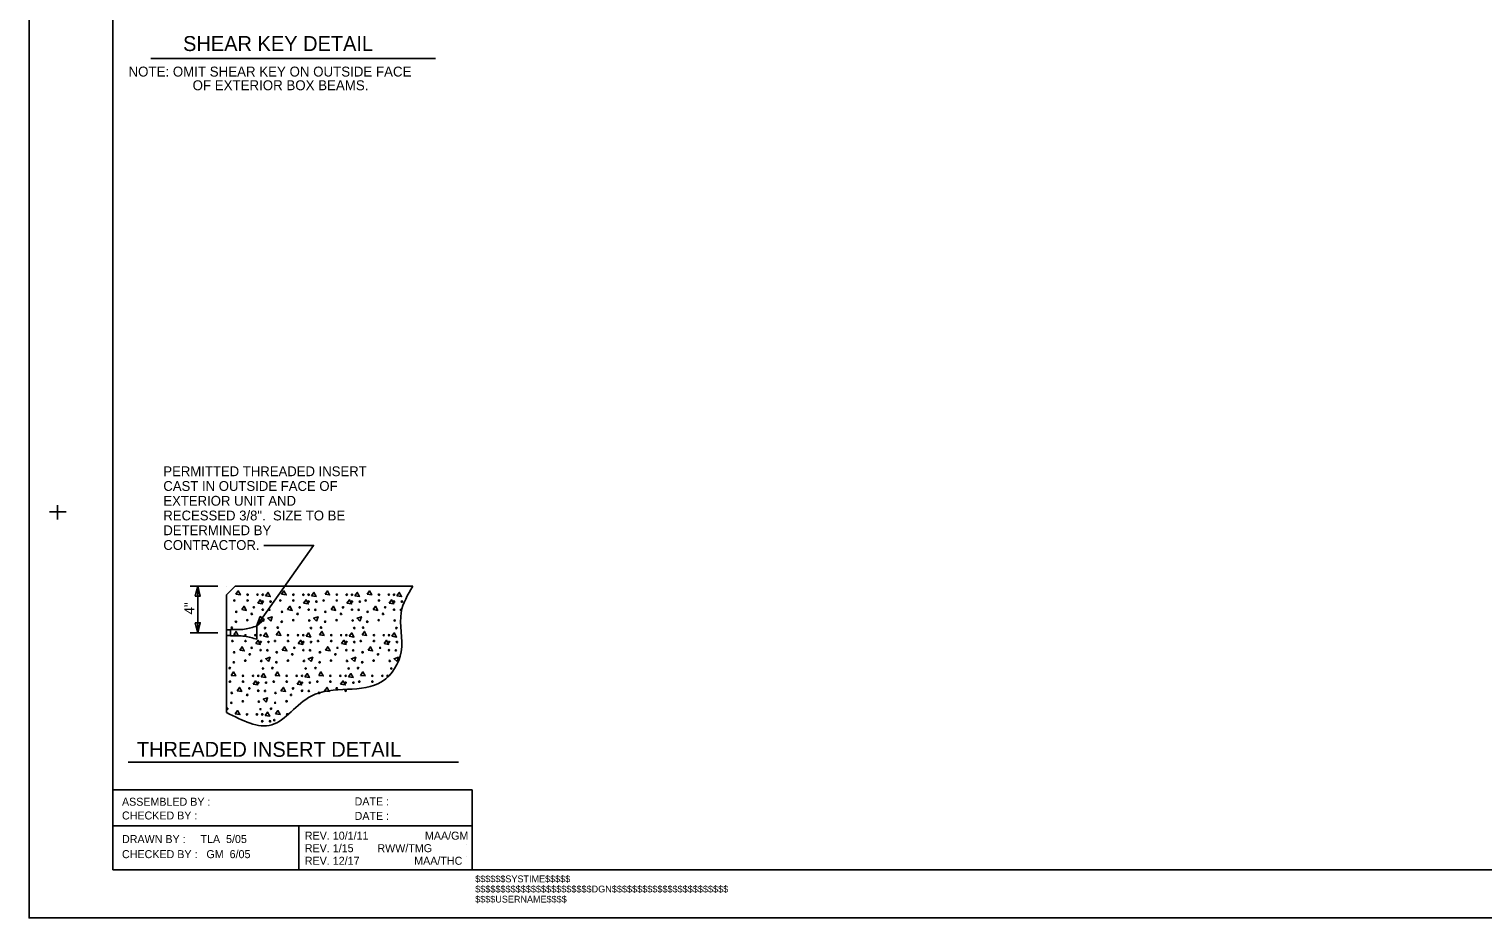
# Model space of a CAD drawing. Extents: x 1269522.8 to 1269555.9, y 874064.2 to 874087.8.
# Drawn here: x 1269522.82 to 1269541.1, y 874064.16 to 874075.33 of the extents above; entities that cross this region are included whole.
import ezdxf

# ---------------------------------------------------------------- set-up
doc = ezdxf.new("R2010")
doc.units = 0
for name, color, linetype in [('Arrowhead Terminators CELL', 7, 'Continuous'), ('Box Beam', 7, 'Continuous'), ('Dimension Lines', 7, 'Continuous'), ('Plan Sheet', 7, 'Continuous'), ('Plan Sheet CELL', 7, 'Continuous'), ('Plot Label CELL', 7, 'Continuous'), ('Plot Shape CELL', 7, 'Continuous'), ('Rebar Lines', 7, 'Continuous'), ('Rebar Lines CELL', 7, 'Continuous'), ('Subtitle Text', 7, 'Continuous'), ('Sup Concrete Girder Lines', 7, 'Continuous'), ('Text', 7, 'Continuous'), ('User Information Notes', 7, 'Continuous')]:
    doc.layers.add(name, color=color, linetype=linetype)

msp = doc.modelspace()

# ---------------------------------------------------------------- linework, layer by layer
at = {"layer": 'Arrowhead Terminators CELL'}
for points in [[(1269524.938, 874068.331), (1269524.907, 874068.206), (1269524.969, 874068.206)], [(1269524.938, 874067.746), (1269524.969, 874067.871), (1269524.907, 874067.871)], [(1269525.677, 874067.828), (1269525.775, 874067.912), (1269525.724, 874067.948)], [(1269525.677, 874067.828), (1269525.775, 874067.912), (1269525.724, 874067.948)]]:
    msp.add_lwpolyline(points, close=True, dxfattribs=at)
at = {"layer": 'Box Beam'}
for points in [[(1269525.417, 874068.23), (1269525.447, 874068.272), (1269525.474, 874068.221), (1269525.417, 874068.23)], [(1269525.792, 874068.21), (1269525.822, 874068.252), (1269525.85, 874068.201), (1269525.792, 874068.21)], [(1269525.993, 874068.23), (1269526.023, 874068.272), (1269526.051, 874068.221), (1269525.993, 874068.23)], [(1269526.369, 874068.21), (1269526.399, 874068.252), (1269526.426, 874068.201), (1269526.369, 874068.21)], [(1269526.539, 874068.23), (1269526.568, 874068.272), (1269526.596, 874068.221), (1269526.539, 874068.23)], [(1269526.914, 874068.21), (1269526.944, 874068.252), (1269526.971, 874068.201), (1269526.914, 874068.21)], [(1269527.068, 874068.23), (1269527.098, 874068.272), (1269527.126, 874068.221), (1269527.068, 874068.23)], [(1269527.443, 874068.21), (1269527.473, 874068.252), (1269527.501, 874068.201), (1269527.443, 874068.21)], [(1269525.492, 874068.036), (1269525.522, 874068.078), (1269525.549, 874068.027), (1269525.492, 874068.036)], [(1269525.693, 874068.118), (1269525.723, 874068.16), (1269525.751, 874068.109), (1269525.693, 874068.118)], [(1269526.068, 874068.036), (1269526.098, 874068.078), (1269526.126, 874068.027), (1269526.068, 874068.036)], [(1269526.27, 874068.118), (1269526.3, 874068.16), (1269526.327, 874068.109), (1269526.27, 874068.118)], [(1269526.614, 874068.036), (1269526.644, 874068.078), (1269526.671, 874068.027), (1269526.614, 874068.036)], [(1269526.815, 874068.118), (1269526.845, 874068.16), (1269526.873, 874068.109), (1269526.815, 874068.118)], [(1269527.143, 874068.036), (1269527.173, 874068.078), (1269527.201, 874068.027), (1269527.143, 874068.036)], [(1269527.345, 874068.118), (1269527.375, 874068.16), (1269527.402, 874068.109), (1269527.345, 874068.118)], [(1269525.856, 874067.892), (1269525.819, 874067.928), (1269525.874, 874067.947), (1269525.856, 874067.892)], [(1269526.432, 874067.892), (1269526.395, 874067.928), (1269526.451, 874067.947), (1269526.432, 874067.892)], [(1269526.977, 874067.892), (1269526.941, 874067.928), (1269526.996, 874067.947), (1269526.977, 874067.892)], [(1269525.391, 874067.721), (1269525.42, 874067.763), (1269525.448, 874067.712), (1269525.391, 874067.721)], [(1269525.766, 874067.701), (1269525.796, 874067.743), (1269525.823, 874067.692), (1269525.766, 874067.701)], [(1269525.926, 874067.721), (1269525.956, 874067.763), (1269525.984, 874067.712), (1269525.926, 874067.721)], [(1269526.302, 874067.701), (1269526.332, 874067.743), (1269526.359, 874067.692), (1269526.302, 874067.701)], [(1269526.469, 874067.721), (1269526.499, 874067.763), (1269526.527, 874067.712), (1269526.469, 874067.721)], [(1269526.844, 874067.701), (1269526.874, 874067.743), (1269526.902, 874067.692), (1269526.844, 874067.701)], [(1269527.005, 874067.721), (1269527.035, 874067.763), (1269527.062, 874067.712), (1269527.005, 874067.721)], [(1269527.38, 874067.701), (1269527.41, 874067.743), (1269527.438, 874067.692), (1269527.38, 874067.701)], [(1269525.466, 874067.527), (1269525.496, 874067.569), (1269525.523, 874067.518), (1269525.466, 874067.527)], [(1269525.667, 874067.609), (1269525.697, 874067.651), (1269525.725, 874067.6), (1269525.667, 874067.609)], [(1269526.002, 874067.527), (1269526.031, 874067.569), (1269526.059, 874067.518), (1269526.002, 874067.527)], [(1269526.203, 874067.609), (1269526.233, 874067.651), (1269526.26, 874067.6), (1269526.203, 874067.609)], [(1269526.544, 874067.527), (1269526.574, 874067.569), (1269526.602, 874067.518), (1269526.544, 874067.527)], [(1269526.746, 874067.609), (1269526.776, 874067.651), (1269526.803, 874067.6), (1269526.746, 874067.609)], [(1269527.08, 874067.527), (1269527.11, 874067.569), (1269527.137, 874067.518), (1269527.08, 874067.527)], [(1269527.282, 874067.609), (1269527.311, 874067.651), (1269527.339, 874067.6), (1269527.282, 874067.609)], [(1269525.829, 874067.383), (1269525.793, 874067.419), (1269525.848, 874067.438), (1269525.829, 874067.383)], [(1269526.365, 874067.383), (1269526.328, 874067.419), (1269526.384, 874067.438), (1269526.365, 874067.383)], [(1269526.908, 874067.383), (1269526.871, 874067.419), (1269526.926, 874067.438), (1269526.908, 874067.383)], [(1269527.444, 874067.383), (1269527.407, 874067.419), (1269527.462, 874067.438), (1269527.444, 874067.383)], [(1269525.36, 874067.21), (1269525.39, 874067.253), (1269525.417, 874067.202), (1269525.36, 874067.21)], [(1269525.636, 874067.098), (1269525.666, 874067.141), (1269525.694, 874067.09), (1269525.636, 874067.098)], [(1269525.735, 874067.19), (1269525.765, 874067.233), (1269525.793, 874067.182), (1269525.735, 874067.19)], [(1269525.91, 874067.21), (1269525.94, 874067.253), (1269525.968, 874067.202), (1269525.91, 874067.21)], [(1269526.187, 874067.098), (1269526.217, 874067.141), (1269526.244, 874067.09), (1269526.187, 874067.098)], [(1269526.286, 874067.19), (1269526.316, 874067.233), (1269526.343, 874067.182), (1269526.286, 874067.19)], [(1269526.459, 874067.21), (1269526.488, 874067.253), (1269526.516, 874067.202), (1269526.459, 874067.21)], [(1269526.735, 874067.098), (1269526.765, 874067.141), (1269526.793, 874067.09), (1269526.735, 874067.098)], [(1269526.834, 874067.19), (1269526.864, 874067.233), (1269526.891, 874067.182), (1269526.834, 874067.19)], [(1269526.986, 874067.21), (1269527.016, 874067.253), (1269527.043, 874067.202), (1269526.986, 874067.21)], [(1269525.435, 874067.016), (1269525.465, 874067.059), (1269525.492, 874067.008), (1269525.435, 874067.016)], [(1269525.985, 874067.016), (1269526.015, 874067.059), (1269526.043, 874067.008), (1269525.985, 874067.016)], [(1269526.534, 874067.016), (1269526.564, 874067.059), (1269526.591, 874067.008), (1269526.534, 874067.016)], [(1269525.41, 874066.725), (1269525.44, 874066.768), (1269525.468, 874066.717), (1269525.41, 874066.725)], [(1269525.799, 874066.872), (1269525.762, 874066.909), (1269525.817, 874066.927), (1269525.799, 874066.872)], [(1269525.916, 874066.725), (1269525.946, 874066.768), (1269525.974, 874066.717), (1269525.916, 874066.725)], [(1269525.785, 874066.705), (1269525.815, 874066.748), (1269525.843, 874066.697), (1269525.785, 874066.705)]]:
    msp.add_lwpolyline(points, dxfattribs=at)
for centre in [(1269525.565, 874068.224), (1269525.69, 874068.224), (1269525.756, 874068.224), (1269526.141, 874068.224), (1269526.266, 874068.224), (1269526.332, 874068.224), (1269526.687, 874068.224), (1269526.812, 874068.224), (1269526.878, 874068.224), (1269527.216, 874068.224), (1269527.341, 874068.224), (1269527.407, 874068.224), (1269525.4, 874068.151), (1269525.565, 874068.151), (1269525.644, 874068.065), (1269525.756, 874068.138), (1269525.756, 874068.036), (1269525.854, 874068.138), (1269525.977, 874068.151), (1269526.141, 874068.151), (1269526.22, 874068.065), (1269526.332, 874068.138), (1269526.333, 874068.036), (1269526.431, 874068.138), (1269526.522, 874068.151), (1269526.687, 874068.151), (1269526.766, 874068.065), (1269526.878, 874068.138), (1269526.878, 874068.036), (1269526.976, 874068.138), (1269527.051, 874068.151), (1269527.216, 874068.151), (1269527.295, 874068.065), (1269527.407, 874068.138), (1269527.407, 874068.036), (1269527.506, 874068.138), (1269525.419, 874067.884), (1269525.423, 874068.009), (1269525.562, 874067.904), (1269525.618, 874067.983), (1269525.764, 874067.9), (1269525.841, 874068.034), (1269525.995, 874067.884), (1269525.999, 874068.009), (1269526.139, 874067.904), (1269526.194, 874067.983), (1269526.34, 874067.9), (1269526.418, 874068.034), (1269526.541, 874067.884), (1269526.544, 874068.009), (1269526.684, 874067.904), (1269526.74, 874067.983), (1269526.886, 874067.9), (1269526.963, 874068.034), (1269527.07, 874067.884), (1269527.074, 874068.009), (1269527.213, 874067.904), (1269527.269, 874067.983), (1269527.415, 874067.9), (1269527.492, 874068.034), (1269525.367, 874067.811), (1269525.539, 874067.715), (1269525.664, 874067.715), (1269525.73, 874067.715), (1269525.785, 874067.805), (1269525.944, 874067.811), (1269526.074, 874067.715), (1269526.2, 874067.715), (1269526.265, 874067.715), (1269526.362, 874067.805), (1269526.489, 874067.811), (1269526.617, 874067.715), (1269526.742, 874067.715), (1269526.808, 874067.715), (1269526.907, 874067.805), (1269527.018, 874067.811), (1269527.153, 874067.715), (1269527.278, 874067.715), (1269527.344, 874067.715), (1269527.437, 874067.805), (1269525.374, 874067.642), (1269525.396, 874067.5), (1269525.539, 874067.642), (1269525.618, 874067.556), (1269525.73, 874067.629), (1269525.73, 874067.527), (1269525.815, 874067.525), (1269525.828, 874067.629), (1269525.91, 874067.642), (1269525.932, 874067.5), (1269526.074, 874067.642), (1269526.153, 874067.556), (1269526.265, 874067.629), (1269526.266, 874067.527), (1269526.351, 874067.525), (1269526.364, 874067.629), (1269526.452, 874067.642), (1269526.475, 874067.5), (1269526.617, 874067.642), (1269526.696, 874067.556), (1269526.808, 874067.629), (1269526.808, 874067.527), (1269526.893, 874067.525), (1269526.907, 874067.629), (1269526.988, 874067.642), (1269527.011, 874067.5), (1269527.153, 874067.642), (1269527.232, 874067.556), (1269527.344, 874067.629), (1269527.344, 874067.527), (1269527.429, 874067.525), (1269527.443, 874067.629), (1269525.392, 874067.375), (1269525.536, 874067.395), (1269525.592, 874067.474), (1269525.737, 874067.391), (1269525.928, 874067.375), (1269526.072, 874067.395), (1269526.127, 874067.474), (1269526.273, 874067.391), (1269526.471, 874067.375), (1269526.614, 874067.395), (1269526.67, 874067.474), (1269526.816, 874067.391), (1269527.007, 874067.375), (1269527.15, 874067.395), (1269527.206, 874067.474), (1269527.352, 874067.391), (1269525.341, 874067.302), (1269525.343, 874067.131), (1269525.508, 874067.204), (1269525.508, 874067.131), (1269525.633, 874067.204), (1269525.699, 874067.204), (1269525.759, 874067.296), (1269525.877, 874067.302), (1269525.894, 874067.131), (1269526.058, 874067.204), (1269526.058, 874067.131), (1269526.183, 874067.204), (1269526.249, 874067.204), (1269526.295, 874067.296), (1269526.419, 874067.302), (1269526.442, 874067.131), (1269526.607, 874067.204), (1269526.607, 874067.131), (1269526.732, 874067.204), (1269526.798, 874067.204), (1269526.837, 874067.296), (1269526.955, 874067.302), (1269526.969, 874067.131), (1269527.134, 874067.204), (1269527.134, 874067.131), (1269527.259, 874067.204), (1269527.325, 874067.204), (1269527.373, 874067.296), (1269525.366, 874066.989), (1269525.561, 874066.964), (1269525.587, 874067.046), (1269525.699, 874067.118), (1269525.699, 874067.016), (1269525.784, 874067.014), (1269525.798, 874067.118), (1269525.916, 874066.989), (1269526.111, 874066.964), (1269526.137, 874067.046), (1269526.249, 874067.118), (1269526.25, 874067.016), (1269526.335, 874067.014), (1269526.348, 874067.118), (1269526.464, 874066.989), (1269526.686, 874067.046), (1269526.798, 874067.118), (1269526.798, 874067.016), (1269526.896, 874067.118), (1269525.31, 874066.791), (1269525.362, 874066.865), (1269525.505, 874066.884), (1269525.707, 874066.88), (1269525.728, 874066.785), (1269525.861, 874066.791), (1269525.912, 874066.865), (1269526.056, 874066.884), (1269525.558, 874066.719), (1269525.683, 874066.719), (1269525.749, 874066.719), (1269525.749, 874066.633), (1269525.848, 874066.633), (1269525.9, 874066.647), (1269526.064, 874066.719)]:
    msp.add_circle(centre, 0.0082, dxfattribs=at)
at = {"layer": 'Dimension Lines'}
for p, q in [((1269525.19, 874068.331), (1269524.844, 874068.331)), ((1269524.938, 874068.331), (1269524.938, 874067.746)), ((1269525.19, 874067.746), (1269524.844, 874067.746))]:
    msp.add_line(p, q, dxfattribs=at)
msp.add_lwpolyline([(1269525.677, 874067.828), (1269526.396, 874068.844), (1269525.77, 874068.844)], dxfattribs=at)
at = {"layer": 'Plan Sheet'}
for p, q in [((1269523.872, 874065.771), (1269528.389, 874065.771)), ((1269528.389, 874064.767), (1269528.389, 874065.771)), ((1269528.389, 874065.318), (1269523.872, 874065.318)), ((1269526.209, 874064.767), (1269526.209, 874065.318)), ((1269523.872, 874064.767), (1269528.389, 874064.767))]:
    msp.add_line(p, q, dxfattribs=at)
at = {"layer": 'Plan Sheet CELL'}
for p, q in [((1269523.872, 874064.767), (1269523.872, 874085.767)), ((1269523.175, 874069.168), (1269523.175, 874069.349)), ((1269523.073, 874069.267), (1269523.283, 874069.267)), ((1269523.872, 874064.767), (1269555.872, 874064.767)), ((1269522.818, 874064.161), (1269522.818, 874064.161))]:
    msp.add_line(p, q, dxfattribs=at)
at = {"layer": 'Plot Shape CELL'}
msp.add_lwpolyline([(1269522.818, 874086.161), (1269555.881, 874086.161), (1269555.881, 874064.161), (1269522.818, 874064.161)], close=True, dxfattribs=at)
at = {"layer": 'Rebar Lines'}
for p, q in [((1269525.349, 874067.783), (1269525.3, 874067.783)), ((1269525.349, 874067.71), (1269525.3, 874067.71))]:
    msp.add_line(p, q, dxfattribs=at)
at = {"layer": 'Rebar Lines CELL'}
for p, q in [((1269525.682, 874067.746), (1269525.682, 874067.83)), ((1269525.682, 874067.663), (1269525.682, 874067.746))]:
    msp.add_line(p, q, dxfattribs=at)
for points in [[(1269525.349, 874067.788), (1269525.528, 874067.791), (1269525.682, 874067.83)], [(1269525.349, 874067.705), (1269525.528, 874067.702), (1269525.682, 874067.663)]]:
    msp.add_spline(points, degree=3, dxfattribs=at)
at = {"layer": 'Subtitle Text'}
msp.add_line((1269527.929, 874074.966), (1269524.35, 874074.966), dxfattribs=at)
at = {"layer": 'Sup Concrete Girder Lines'}
msp.add_lwpolyline([(1269527.641, 874068.331), (1269525.41, 874068.331), (1269525.3, 874068.221), (1269525.3, 874066.743)], dxfattribs=at)
msp.add_spline([(1269525.3, 874066.743), (1269525.868, 874066.588), (1269526.363, 874066.949), (1269527.26, 874067.135), (1269527.497, 874067.507), (1269527.497, 874068.002), (1269527.641, 874068.331)], degree=3, dxfattribs=at)
at = {"layer": 'Text'}
for p, q in [((1269525.349, 874067.788), (1269525.349, 874067.705)), ((1269528.215, 874066.117), (1269524.063, 874066.117))]:
    msp.add_line(p, q, dxfattribs=at)
at = {"layer": 'User Information Notes'}
for p, q in [((1269525.3, 874068.331), (1269525.3, 874068.331)), ((1269526.285, 874065.245), (1269526.285, 874065.245)), ((1269528.313, 874065.245), (1269528.313, 874065.245)), ((1269526.285, 874065.087), (1269526.285, 874065.087)), ((1269528.313, 874065.087), (1269528.313, 874065.087)), ((1269526.285, 874064.93), (1269526.285, 874064.93)), ((1269528.313, 874064.93), (1269528.313, 874064.93))]:
    msp.add_line(p, q, dxfattribs=at)

# ---------------------------------------------------------------- texts
at = {"layer": 'Plan Sheet'}
for s, height, p in [('ASSEMBLED BY :', 0.10039, (1269523.986, 874065.571)), ('DATE :', 0.1004, (1269526.911, 874065.575)), ('CHECKED BY :', 0.10039, (1269523.986, 874065.398)), ('DATE :', 0.1004, (1269526.911, 874065.393)), ('DRAWN BY :     TLA  5/05', 0.10062, (1269523.986, 874065.102)), ('REV. 10/1/11                   MAA/GM', 0.10059, (1269526.285, 874065.144)), ('CHECKED BY :   GM  6/05', 0.10062, (1269523.986, 874064.912)), ('REV. 1/15        RWW/TMG', 0.10059, (1269526.285, 874064.987)), ('REV. 12/17', 0.1006, (1269526.285, 874064.829)), ('MAA/THC', 0.1006, (1269527.66, 874064.829))]:
    msp.add_text(s, height=height, dxfattribs=at).set_placement(p)
at = {"layer": 'Plot Label CELL'}
for s, height, p in [('$$$$$$SYSTIME$$$$$', 0.08504, (1269528.427, 874064.609)), ('$$$$$$$$$$$$$$$$$$$$$$$DGN$$$$$$$$$$$$$$$$$$$$$$$', 0.08556, (1269528.427, 874064.481)), ('$$$$USERNAME$$$$', 0.08504, (1269528.427, 874064.354))]:
    msp.add_text(s, height=height, dxfattribs=at).set_placement(p)
at = {"layer": 'Subtitle Text'}
msp.add_text('SHEAR KEY DETAIL', height=0.18802, dxfattribs=at).set_placement((1269524.754, 874075.059))
at = {"layer": 'Text'}
for s, height, p in [('NOTE: OMIT SHEAR KEY ON OUTSIDE FACE', 0.125, (1269524.068, 874074.738)), ('OF EXTERIOR BOX BEAMS.', 0.125, (1269524.874, 874074.566)), ('PERMITTED THREADED INSERT', 0.12336, (1269524.506, 874069.714)), ('CAST IN OUTSIDE FACE OF ', 0.12336, (1269524.506, 874069.529)), ('EXTERIOR UNIT AND', 0.12336, (1269524.506, 874069.343)), ('RECESSED 3/8".  SIZE TO BE', 0.12336, (1269524.506, 874069.158)), ('DETERMINED BY ', 0.12336, (1269524.506, 874068.972)), ('CONTRACTOR.', 0.12336, (1269524.506, 874068.787)), ('THREADED INSERT DETAIL', 0.188, (1269524.173, 874066.186))]:
    msp.add_text(s, height=height, dxfattribs=at).set_placement(p)
msp.add_text('4"', height=0.1254, rotation=90, dxfattribs=at).set_placement((1269524.896, 874067.975))

doc.saveas('drawing.dxf')
